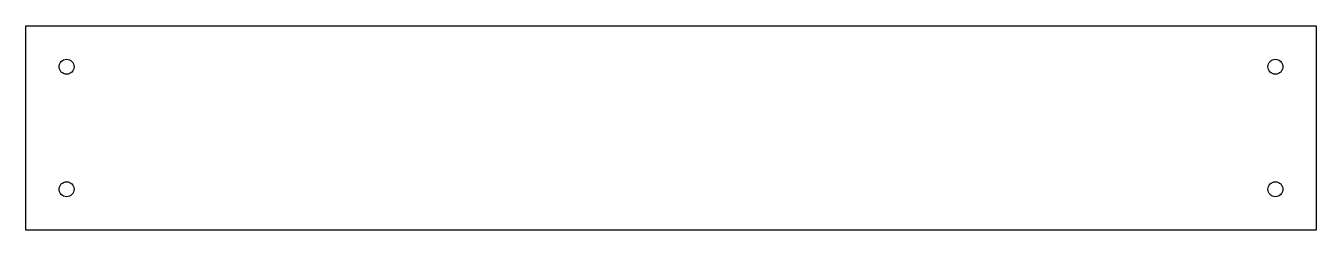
# Model space of a CAD drawing. Header units: millimetres. Extents: x 1348.2 to 1443.2, y 2615.3 to 2630.3.
import ezdxf

# ---------------------------------------------------------------- set-up
doc = ezdxf.new("R2010")
doc.units = ezdxf.units.MM

msp = doc.modelspace()

# ---------------------------------------------------------------- linework, layer by layer
for p, q in [((1348.194, 2630.283), (1443.194, 2630.283)), ((1443.194, 2630.283), (1443.194, 2615.283)), ((1443.194, 2615.283), (1438.194, 2615.283))]:
    msp.add_line(p, q)
msp.add_lwpolyline([(1438.194, 2615.283), (1348.194, 2615.283), (1348.194, 2630.283), (1438.194, 2630.283)])
for centre in [(1351.194, 2627.283), (1440.194, 2627.283), (1351.194, 2618.283), (1440.194, 2618.283)]:
    msp.add_circle(centre, 0.55)

doc.saveas('drawing.dxf')
